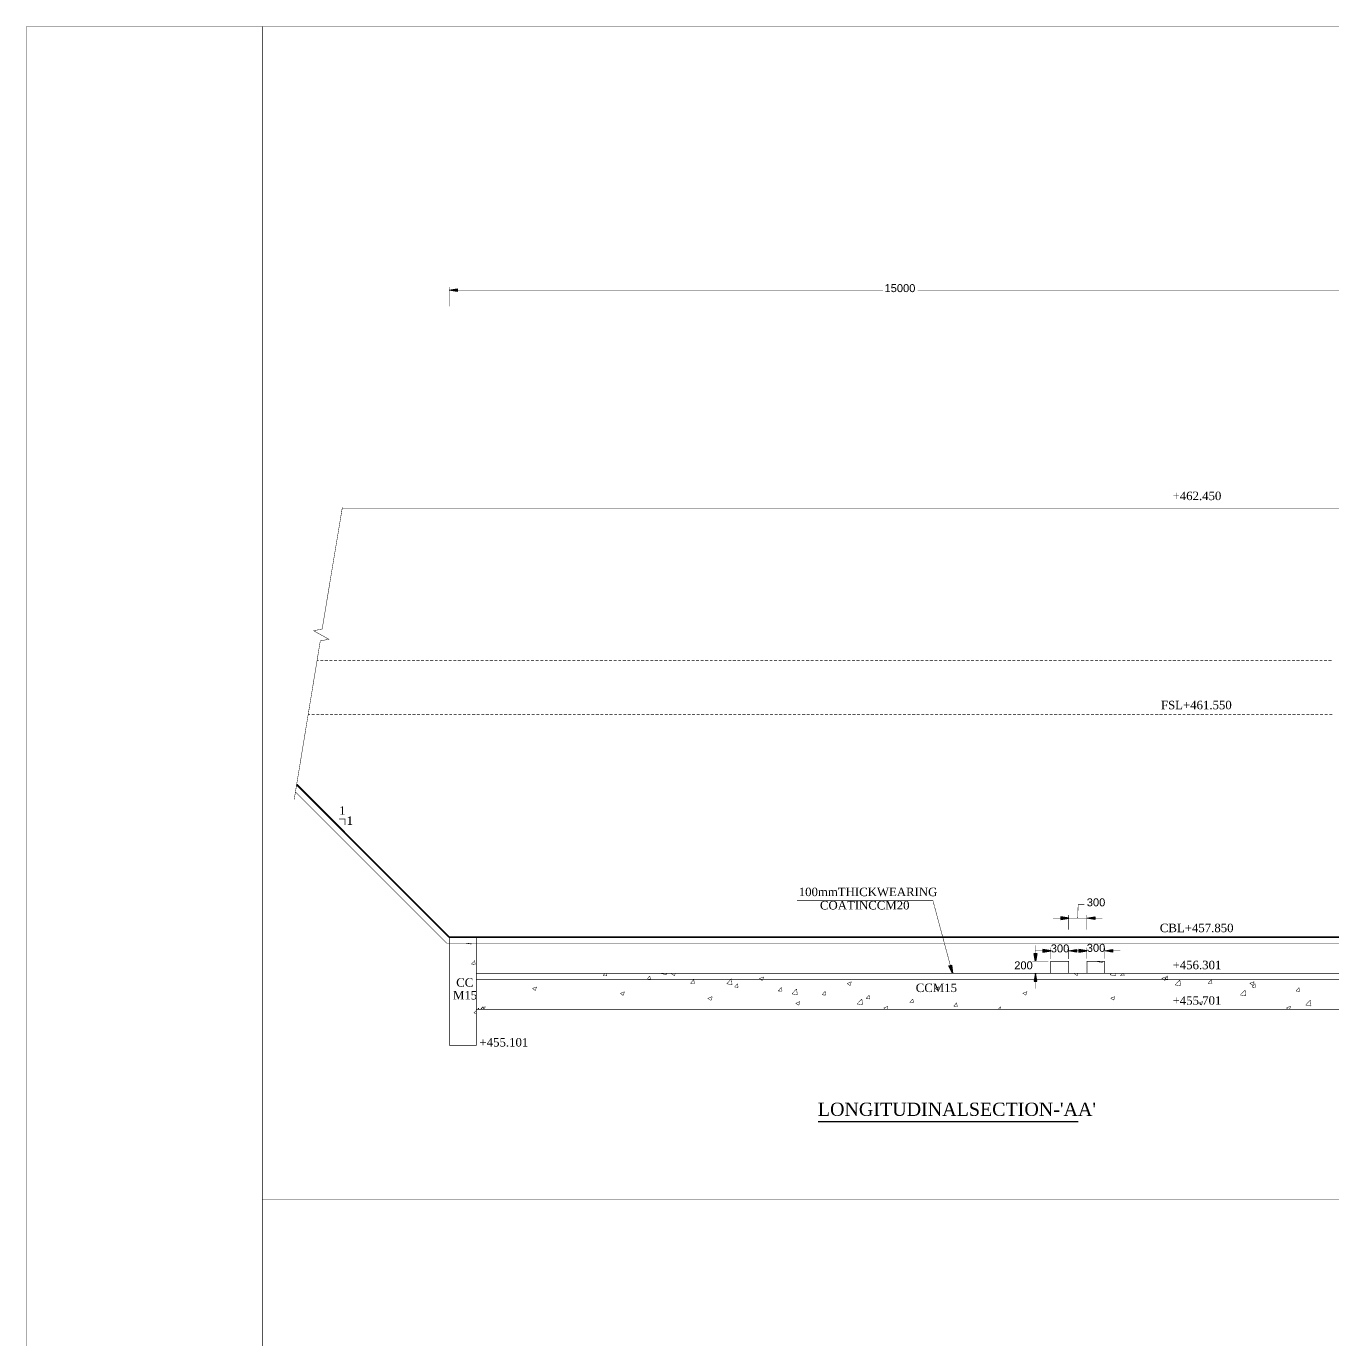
# Model space of a CAD drawing. Header units: millimetres. Extents: x 5 to 839, y 41 to 552.
# Drawn here: x 6.7 to 253.5, y 303.9 to 551.9 of the extents above; entities that cross this region are included whole.
import ezdxf

# ---------------------------------------------------------------- set-up
doc = ezdxf.new("R2010")
doc.units = ezdxf.units.MM
for name, color, linetype in [('H', 7, 'Continuous'), ('P', 7, 'Continuous'), ('T', 7, 'Continuous')]:
    doc.layers.add(name, color=color, linetype=linetype)

msp = doc.modelspace()

# ---------------------------------------------------------------- hatches: boundary and pattern name
at = {"layer": 'H', "linetype": 'Continuous'}
for points in [[(88.071, 501.844), (86.589, 502.056), (88.071, 502.32), (88.071, 501.844)], [(202.106, 383.24), (202.106, 383.734), (203.588, 383.487), (202.106, 383.24)], [(208.509, 383.24), (207.028, 383.487), (208.509, 383.734), (208.509, 383.24)], [(198.72, 377.049), (198.72, 377.56), (200.201, 377.296), (198.72, 377.049)], [(205.07, 377.049), (203.588, 377.296), (205.07, 377.56), (205.07, 377.049)], [(205.546, 377.049), (205.546, 377.56), (207.028, 377.296), (205.546, 377.049)], [(211.896, 377.049), (210.414, 377.296), (211.896, 377.56), (211.896, 377.049)], [(181.628, 373.063), (180.993, 374.474), (181.451, 374.597), (181.628, 373.063)], [(197.326, 375.356), (197.079, 376.837), (197.591, 376.837), (197.326, 375.356)], [(197.079, 371.598), (197.326, 373.063), (197.591, 371.598), (197.079, 371.598)]]:
    msp.add_hatch(color=256, dxfattribs=at).paths.add_polyline_path(points)

# ---------------------------------------------------------------- linework, layer by layer
at = {"layer": 'P'}
for points, const_width in [([(6.738, 551.886), (6.738, 41.769)], 0.085), ([(6.738, 41.769), (833.878, 41.769), (833.878, 551.886), (6.738, 551.886), (833.878, 551.886)], 0.085), ([(51.276, 551.886), (51.276, 41.769)], 0.085), ([(86.572, 499.057), (86.572, 502.655)], 0.085), ([(88.053, 502.073), (168.487, 502.073)], 0.085), ([(255.535, 502.073), (175.048, 502.073)], 0.085), ([(66.393, 461.045), (62.583, 438.097)], 0.085), ([(371.951, 460.798), (66.34, 460.798)], 0.085), ([(62.583, 438.097), (60.96, 437.762), (63.853, 436.157), (62.23, 435.857)], 0.085), ([(62.23, 435.857), (57.291, 405.836)], 0.085), ([(61.948, 432.17), (61.595, 432.17)], 0.169), ([(62.794, 432.17), (62.23, 432.17)], 0.169), ([(63.676, 432.17), (63.077, 432.17)], 0.169), ([(64.523, 432.17), (63.923, 432.17)], 0.169), ([(65.405, 432.17), (64.823, 432.17)], 0.169), ([(66.252, 432.17), (65.67, 432.17)], 0.169), ([(67.098, 432.17), (66.552, 432.17)], 0.169), ([(67.998, 432.17), (67.398, 432.17)], 0.169), ([(68.845, 432.17), (68.298, 432.17)], 0.169), ([(69.727, 432.17), (69.144, 432.17)], 0.169), ([(70.573, 432.17), (70.026, 432.17)], 0.169), ([(71.473, 432.17), (70.873, 432.17)], 0.169), ([(72.319, 432.17), (71.72, 432.17)], 0.169), ([(73.201, 432.17), (72.602, 432.17)], 0.169), ([(74.048, 432.17), (73.448, 432.17)], 0.169), ([(74.895, 432.17), (74.348, 432.17)], 0.169), ([(75.777, 432.17), (75.195, 432.17)], 0.169), ([(76.623, 432.17), (76.077, 432.17)], 0.169), ([(77.523, 432.17), (76.923, 432.17)], 0.169), ([(78.37, 432.17), (77.823, 432.17)], 0.169), ([(79.252, 432.17), (78.669, 432.17)], 0.169), ([(80.098, 432.17), (79.551, 432.17)], 0.169), ([(80.998, 432.17), (80.398, 432.17)], 0.169), ([(81.844, 432.17), (81.245, 432.17)], 0.169), ([(82.691, 432.17), (82.127, 432.17)], 0.169), ([(83.573, 432.17), (82.973, 432.17)], 0.169), ([(84.42, 432.17), (83.873, 432.17)], 0.169), ([(85.302, 432.17), (84.72, 432.17)], 0.169), ([(86.148, 432.17), (85.602, 432.17)], 0.169), ([(87.048, 432.17), (86.448, 432.17)], 0.169), ([(87.895, 432.17), (87.348, 432.17)], 0.169), ([(88.777, 432.17), (88.194, 432.17)], 0.169), ([(89.623, 432.17), (89.041, 432.17)], 0.169), ([(90.523, 432.17), (89.923, 432.17)], 0.169), ([(91.369, 432.17), (90.77, 432.17)], 0.169), ([(92.216, 432.17), (91.652, 432.17)], 0.169), ([(93.098, 432.17), (92.498, 432.17)], 0.169), ([(93.945, 432.17), (93.398, 432.17)], 0.169), ([(94.827, 432.17), (94.245, 432.17)], 0.169), ([(95.673, 432.17), (95.127, 432.17)], 0.169), ([(96.573, 432.17), (95.973, 432.17)], 0.169), ([(97.42, 432.17), (96.855, 432.17)], 0.169), ([(98.302, 432.17), (97.719, 432.17)], 0.169), ([(99.148, 432.17), (98.566, 432.17)], 0.169), ([(99.995, 432.17), (99.448, 432.17)], 0.169), ([(100.894, 432.17), (100.295, 432.17)], 0.169), ([(101.741, 432.17), (101.177, 432.17)], 0.169), ([(102.623, 432.17), (102.023, 432.17)], 0.169), ([(103.47, 432.17), (102.923, 432.17)], 0.169), ([(104.352, 432.17), (103.77, 432.17)], 0.169), ([(105.198, 432.17), (104.652, 432.17)], 0.169), ([(106.098, 432.17), (105.498, 432.17)], 0.169), ([(106.945, 432.17), (106.345, 432.17)], 0.169), ([(107.827, 432.17), (107.244, 432.17)], 0.169), ([(108.673, 432.17), (108.091, 432.17)], 0.169), ([(109.52, 432.17), (108.973, 432.17)], 0.169), ([(110.419, 432.17), (109.82, 432.17)], 0.169), ([(111.266, 432.17), (110.702, 432.17)], 0.169), ([(112.148, 432.17), (111.548, 432.17)], 0.169), ([(112.995, 432.17), (112.448, 432.17)], 0.169), ([(113.877, 432.17), (113.295, 432.17)], 0.169), ([(114.723, 432.17), (114.177, 432.17)], 0.169), ([(115.623, 432.17), (115.023, 432.17)], 0.169), ([(116.47, 432.17), (115.87, 432.17)], 0.169), ([(117.316, 432.17), (116.769, 432.17)], 0.169), ([(118.198, 432.17), (117.616, 432.17)], 0.169), ([(119.045, 432.17), (118.498, 432.17)], 0.169), ([(119.944, 432.17), (119.345, 432.17)], 0.169), ([(120.791, 432.17), (120.227, 432.17)], 0.169), ([(121.673, 432.17), (121.073, 432.17)], 0.169), ([(122.52, 432.17), (121.973, 432.17)], 0.169), ([(123.402, 432.17), (122.82, 432.17)], 0.169), ([(124.248, 432.17), (123.666, 432.17)], 0.169), ([(125.148, 432.17), (124.548, 432.17)], 0.169), ([(125.995, 432.17), (125.395, 432.17)], 0.169), ([(126.841, 432.17), (126.294, 432.17)], 0.169), ([(127.723, 432.17), (127.141, 432.17)], 0.169), ([(128.57, 432.17), (128.023, 432.17)], 0.169), ([(129.469, 432.17), (128.87, 432.17)], 0.169), ([(130.316, 432.17), (129.752, 432.17)], 0.169), ([(131.198, 432.17), (130.598, 432.17)], 0.169), ([(132.045, 432.17), (131.498, 432.17)], 0.169), ([(132.927, 432.17), (132.345, 432.17)], 0.169), ([(133.773, 432.17), (133.191, 432.17)], 0.169), ([(134.62, 432.17), (134.073, 432.17)], 0.169), ([(135.52, 432.17), (134.92, 432.17)], 0.169), ([(136.366, 432.17), (135.819, 432.17)], 0.169), ([(137.248, 432.17), (136.666, 432.17)], 0.169), ([(138.095, 432.17), (137.548, 432.17)], 0.169), ([(138.994, 432.17), (138.395, 432.17)], 0.169), ([(139.841, 432.17), (139.277, 432.17)], 0.169), ([(140.723, 432.17), (140.123, 432.17)], 0.169), ([(141.57, 432.17), (140.97, 432.17)], 0.169), ([(142.452, 432.17), (141.87, 432.17)], 0.169), ([(143.298, 432.17), (142.716, 432.17)], 0.169), ([(144.145, 432.17), (143.598, 432.17)], 0.169), ([(145.045, 432.17), (144.445, 432.17)], 0.169), ([(145.891, 432.17), (145.344, 432.17)], 0.169), ([(146.773, 432.17), (146.191, 432.17)], 0.169), ([(147.62, 432.17), (147.073, 432.17)], 0.169), ([(148.519, 432.17), (147.92, 432.17)], 0.169), ([(149.366, 432.17), (148.802, 432.17)], 0.169), ([(150.248, 432.17), (149.648, 432.17)], 0.169), ([(151.095, 432.17), (150.495, 432.17)], 0.169), ([(151.941, 432.17), (151.395, 432.17)], 0.169), ([(152.823, 432.17), (152.241, 432.17)], 0.169), ([(153.67, 432.17), (153.123, 432.17)], 0.169), ([(154.57, 432.17), (153.97, 432.17)], 0.169), ([(155.416, 432.17), (154.869, 432.17)], 0.169), ([(156.298, 432.17), (155.716, 432.17)], 0.169), ([(157.145, 432.17), (156.598, 432.17)], 0.169), ([(158.044, 432.17), (157.445, 432.17)], 0.169), ([(158.891, 432.17), (158.291, 432.17)], 0.169), ([(159.773, 432.17), (159.173, 432.17)], 0.169), ([(160.62, 432.17), (160.02, 432.17)], 0.169), ([(161.466, 432.17), (160.92, 432.17)], 0.169), ([(162.348, 432.17), (161.766, 432.17)], 0.169), ([(163.195, 432.17), (162.648, 432.17)], 0.169), ([(164.095, 432.17), (163.495, 432.17)], 0.169), ([(164.941, 432.17), (164.394, 432.17)], 0.169), ([(165.823, 432.17), (165.241, 432.17)], 0.169), ([(166.67, 432.17), (166.088, 432.17)], 0.169), ([(167.569, 432.17), (166.97, 432.17)], 0.169), ([(168.416, 432.17), (167.816, 432.17)], 0.169), ([(169.263, 432.17), (168.698, 432.17)], 0.169), ([(170.145, 432.17), (169.545, 432.17)], 0.169), ([(170.991, 432.17), (170.445, 432.17)], 0.169), ([(171.873, 432.17), (171.291, 432.17)], 0.169), ([(172.72, 432.17), (172.173, 432.17)], 0.169), ([(173.62, 432.17), (173.02, 432.17)], 0.169), ([(174.466, 432.17), (173.919, 432.17)], 0.169), ([(175.348, 432.17), (174.766, 432.17)], 0.169), ([(176.195, 432.17), (175.613, 432.17)], 0.169), ([(177.094, 432.17), (176.495, 432.17)], 0.169), ([(177.941, 432.17), (177.341, 432.17)], 0.169), ([(178.788, 432.17), (178.223, 432.17)], 0.169), ([(179.67, 432.17), (179.07, 432.17)], 0.169), ([(180.516, 432.17), (179.97, 432.17)], 0.169), ([(181.398, 432.17), (180.816, 432.17)], 0.169), ([(182.245, 432.17), (181.698, 432.17)], 0.169), ([(183.145, 432.17), (182.545, 432.17)], 0.169), ([(183.991, 432.17), (183.392, 432.17)], 0.169), ([(184.873, 432.17), (184.291, 432.17)], 0.169), ([(185.72, 432.17), (185.138, 432.17)], 0.169), ([(186.567, 432.17), (186.02, 432.17)], 0.169), ([(187.466, 432.17), (186.866, 432.17)], 0.169), ([(188.313, 432.17), (187.748, 432.17)], 0.169), ([(189.195, 432.17), (188.595, 432.17)], 0.169), ([(190.041, 432.17), (189.495, 432.17)], 0.169), ([(190.923, 432.17), (190.341, 432.17)], 0.169), ([(191.77, 432.17), (191.223, 432.17)], 0.169), ([(192.67, 432.17), (192.07, 432.17)], 0.169), ([(193.516, 432.17), (192.917, 432.17)], 0.169), ([(194.398, 432.17), (193.816, 432.17)], 0.169), ([(195.245, 432.17), (194.663, 432.17)], 0.169), ([(196.092, 432.17), (195.545, 432.17)], 0.169), ([(196.991, 432.17), (196.391, 432.17)], 0.169), ([(197.838, 432.17), (197.273, 432.17)], 0.169), ([(198.72, 432.17), (198.12, 432.17)], 0.169), ([(199.566, 432.17), (199.02, 432.17)], 0.169), ([(200.448, 432.17), (199.866, 432.17)], 0.169), ([(201.295, 432.17), (200.713, 432.17)], 0.169), ([(202.195, 432.17), (201.595, 432.17)], 0.169), ([(203.041, 432.17), (202.442, 432.17)], 0.169), ([(203.888, 432.17), (203.341, 432.17)], 0.169), ([(204.77, 432.17), (204.188, 432.17)], 0.169), ([(205.617, 432.17), (205.07, 432.17)], 0.169), ([(206.516, 432.17), (205.916, 432.17)], 0.169), ([(207.363, 432.17), (206.798, 432.17)], 0.169), ([(208.245, 432.17), (207.645, 432.17)], 0.169), ([(209.091, 432.17), (208.545, 432.17)], 0.169), ([(209.973, 432.17), (209.391, 432.17)], 0.169), ([(210.82, 432.17), (210.238, 432.17)], 0.169), ([(211.72, 432.17), (211.12, 432.17)], 0.169), ([(212.566, 432.17), (211.967, 432.17)], 0.169), ([(213.413, 432.17), (212.866, 432.17)], 0.169), ([(214.295, 432.17), (213.713, 432.17)], 0.169), ([(215.142, 432.17), (214.595, 432.17)], 0.169), ([(216.041, 432.17), (215.441, 432.17)], 0.169), ([(216.888, 432.17), (216.323, 432.17)], 0.169), ([(217.77, 432.17), (217.17, 432.17)], 0.169), ([(218.616, 432.17), (218.017, 432.17)], 0.169), ([(219.498, 432.17), (218.916, 432.17)], 0.169), ([(220.345, 432.17), (219.763, 432.17)], 0.169), ([(221.192, 432.17), (220.645, 432.17)], 0.169), ([(222.091, 432.17), (221.492, 432.17)], 0.169), ([(222.938, 432.17), (222.391, 432.17)], 0.169), ([(223.82, 432.17), (223.238, 432.17)], 0.169), ([(224.667, 432.17), (224.12, 432.17)], 0.169), ([(225.566, 432.17), (224.966, 432.17)], 0.169), ([(226.413, 432.17), (225.848, 432.17)], 0.169), ([(227.295, 432.17), (226.695, 432.17)], 0.169), ([(228.141, 432.17), (227.542, 432.17)], 0.169), ([(229.023, 432.17), (228.441, 432.17)], 0.169), ([(229.87, 432.17), (229.288, 432.17)], 0.169), ([(230.717, 432.17), (230.17, 432.17)], 0.169), ([(231.616, 432.17), (231.017, 432.17)], 0.169), ([(232.463, 432.17), (231.916, 432.17)], 0.169), ([(233.345, 432.17), (232.763, 432.17)], 0.169), ([(234.192, 432.17), (233.645, 432.17)], 0.169), ([(235.091, 432.17), (234.491, 432.17)], 0.169), ([(235.938, 432.17), (235.338, 432.17)], 0.169), ([(236.82, 432.17), (236.22, 432.17)], 0.169), ([(237.666, 432.17), (237.067, 432.17)], 0.169), ([(238.513, 432.17), (237.966, 432.17)], 0.169), ([(239.395, 432.17), (238.813, 432.17)], 0.169), ([(240.242, 432.17), (239.695, 432.17)], 0.169), ([(241.141, 432.17), (240.542, 432.17)], 0.169), ([(241.988, 432.17), (241.441, 432.17)], 0.169), ([(242.87, 432.17), (242.288, 432.17)], 0.169), ([(243.717, 432.17), (243.17, 432.17)], 0.169), ([(244.616, 432.17), (244.016, 432.17)], 0.169), ([(245.463, 432.17), (244.863, 432.17)], 0.169), ([(246.345, 432.17), (245.745, 432.17)], 0.169), ([(247.191, 432.17), (246.592, 432.17)], 0.169), ([(248.038, 432.17), (247.491, 432.17)], 0.169), ([(248.92, 432.17), (248.338, 432.17)], 0.169), ([(249.767, 432.17), (249.22, 432.17)], 0.169), ([(250.666, 432.17), (250.067, 432.17)], 0.169), ([(251.513, 432.17), (250.966, 432.17)], 0.169), ([(252.395, 432.17), (251.813, 432.17)], 0.169), ([(253.242, 432.17), (252.642, 432.17)], 0.169), ([(60.29, 421.922), (59.955, 421.922)], 0.169), ([(61.172, 421.922), (60.59, 421.922)], 0.169), ([(62.018, 421.922), (61.472, 421.922)], 0.169), ([(62.918, 421.922), (62.318, 421.922)], 0.169), ([(63.765, 421.922), (63.165, 421.922)], 0.169), ([(64.647, 421.922), (64.064, 421.922)], 0.169), ([(65.493, 421.922), (64.911, 421.922)], 0.169), ([(66.34, 421.922), (65.793, 421.922)], 0.169), ([(67.239, 421.922), (66.64, 421.922)], 0.169), ([(68.086, 421.922), (67.522, 421.922)], 0.169), ([(68.968, 421.922), (68.368, 421.922)], 0.169), ([(69.815, 421.922), (69.268, 421.922)], 0.169), ([(70.697, 421.922), (70.115, 421.922)], 0.169), ([(71.543, 421.922), (70.997, 421.922)], 0.169), ([(72.443, 421.922), (71.843, 421.922)], 0.169), ([(73.29, 421.922), (72.69, 421.922)], 0.169), ([(74.172, 421.922), (73.589, 421.922)], 0.169), ([(75.018, 421.922), (74.436, 421.922)], 0.169), ([(75.865, 421.922), (75.318, 421.922)], 0.169), ([(76.764, 421.922), (76.165, 421.922)], 0.169), ([(77.611, 421.922), (77.047, 421.922)], 0.169), ([(78.493, 421.922), (77.893, 421.922)], 0.169), ([(79.34, 421.922), (78.793, 421.922)], 0.169), ([(80.222, 421.922), (79.64, 421.922)], 0.169), ([(81.068, 421.922), (80.486, 421.922)], 0.169), ([(81.968, 421.922), (81.368, 421.922)], 0.169), ([(82.815, 421.922), (82.215, 421.922)], 0.169), ([(83.661, 421.922), (83.114, 421.922)], 0.169), ([(84.543, 421.922), (83.961, 421.922)], 0.169), ([(85.39, 421.922), (84.843, 421.922)], 0.169), ([(86.289, 421.922), (85.69, 421.922)], 0.169), ([(87.136, 421.922), (86.572, 421.922)], 0.169), ([(88.018, 421.922), (87.418, 421.922)], 0.169), ([(88.865, 421.922), (88.318, 421.922)], 0.169), ([(89.747, 421.922), (89.165, 421.922)], 0.169), ([(90.593, 421.922), (90.011, 421.922)], 0.169), ([(91.493, 421.922), (90.893, 421.922)], 0.169), ([(92.34, 421.922), (91.74, 421.922)], 0.169), ([(93.186, 421.922), (92.639, 421.922)], 0.169), ([(94.068, 421.922), (93.486, 421.922)], 0.169), ([(94.915, 421.922), (94.368, 421.922)], 0.169), ([(95.814, 421.922), (95.215, 421.922)], 0.169), ([(96.661, 421.922), (96.097, 421.922)], 0.169), ([(97.543, 421.922), (96.943, 421.922)], 0.169), ([(98.39, 421.922), (97.79, 421.922)], 0.169), ([(99.272, 421.922), (98.69, 421.922)], 0.169), ([(100.118, 421.922), (99.536, 421.922)], 0.169), ([(100.965, 421.922), (100.418, 421.922)], 0.169), ([(101.865, 421.922), (101.265, 421.922)], 0.169), ([(102.711, 421.922), (102.147, 421.922)], 0.169), ([(103.593, 421.922), (103.011, 421.922)], 0.169), ([(104.44, 421.922), (103.893, 421.922)], 0.169), ([(105.322, 421.922), (104.74, 421.922)], 0.169), ([(106.186, 421.922), (105.622, 421.922)], 0.169), ([(107.068, 421.922), (106.468, 421.922)], 0.169), ([(107.915, 421.922), (107.315, 421.922)], 0.169), ([(108.797, 421.922), (108.215, 421.922)], 0.169), ([(109.643, 421.922), (109.061, 421.922)], 0.169), ([(110.49, 421.922), (109.943, 421.922)], 0.169), ([(111.39, 421.922), (110.79, 421.922)], 0.169), ([(112.236, 421.922), (111.672, 421.922)], 0.169), ([(113.118, 421.922), (112.536, 421.922)], 0.169), ([(113.965, 421.922), (113.418, 421.922)], 0.169), ([(114.847, 421.922), (114.265, 421.922)], 0.169), ([(115.711, 421.922), (115.111, 421.922)], 0.169), ([(116.593, 421.922), (115.993, 421.922)], 0.169), ([(117.44, 421.922), (116.84, 421.922)], 0.169), ([(118.286, 421.922), (117.74, 421.922)], 0.169), ([(119.168, 421.922), (118.586, 421.922)], 0.169), ([(120.015, 421.922), (119.468, 421.922)], 0.169), ([(120.915, 421.922), (120.315, 421.922)], 0.169), ([(121.761, 421.922), (121.197, 421.922)], 0.169), ([(122.643, 421.922), (122.061, 421.922)], 0.169), ([(123.49, 421.922), (122.943, 421.922)], 0.169), ([(124.372, 421.922), (123.79, 421.922)], 0.169), ([(125.236, 421.922), (124.636, 421.922)], 0.169), ([(126.118, 421.922), (125.518, 421.922)], 0.169), ([(126.965, 421.922), (126.365, 421.922)], 0.169), ([(127.811, 421.922), (127.265, 421.922)], 0.169), ([(128.693, 421.922), (128.111, 421.922)], 0.169), ([(129.54, 421.922), (128.993, 421.922)], 0.169), ([(130.44, 421.922), (129.84, 421.922)], 0.169), ([(131.286, 421.922), (130.722, 421.922)], 0.169), ([(132.168, 421.922), (131.586, 421.922)], 0.169), ([(133.015, 421.922), (132.433, 421.922)], 0.169), ([(133.897, 421.922), (133.315, 421.922)], 0.169), ([(134.761, 421.922), (134.161, 421.922)], 0.169), ([(135.608, 421.922), (135.043, 421.922)], 0.169), ([(136.49, 421.922), (135.89, 421.922)], 0.169), ([(137.336, 421.922), (136.79, 421.922)], 0.169), ([(138.218, 421.922), (137.636, 421.922)], 0.169), ([(139.065, 421.922), (138.518, 421.922)], 0.169), ([(139.965, 421.922), (139.365, 421.922)], 0.169), ([(140.811, 421.922), (140.247, 421.922)], 0.169), ([(141.693, 421.922), (141.111, 421.922)], 0.169), ([(142.54, 421.922), (141.958, 421.922)], 0.169), ([(143.387, 421.922), (142.84, 421.922)], 0.169), ([(144.286, 421.922), (143.686, 421.922)], 0.169), ([(145.133, 421.922), (144.568, 421.922)], 0.169), ([(146.015, 421.922), (145.415, 421.922)], 0.169), ([(146.861, 421.922), (146.315, 421.922)], 0.169), ([(147.743, 421.922), (147.161, 421.922)], 0.169), ([(148.59, 421.922), (148.043, 421.922)], 0.169), ([(149.49, 421.922), (148.89, 421.922)], 0.169), ([(150.336, 421.922), (149.737, 421.922)], 0.169), ([(151.218, 421.922), (150.636, 421.922)], 0.169), ([(152.065, 421.922), (151.483, 421.922)], 0.169), ([(152.912, 421.922), (152.365, 421.922)], 0.169), ([(153.811, 421.922), (153.211, 421.922)], 0.169), ([(154.658, 421.922), (154.093, 421.922)], 0.169), ([(155.54, 421.922), (154.94, 421.922)], 0.169), ([(156.386, 421.922), (155.84, 421.922)], 0.169), ([(157.268, 421.922), (156.686, 421.922)], 0.169), ([(158.115, 421.922), (157.568, 421.922)], 0.169), ([(159.015, 421.922), (158.415, 421.922)], 0.169), ([(159.861, 421.922), (159.262, 421.922)], 0.169), ([(160.708, 421.922), (160.161, 421.922)], 0.169), ([(161.59, 421.922), (161.008, 421.922)], 0.169), ([(162.437, 421.922), (161.89, 421.922)], 0.169), ([(163.336, 421.922), (162.736, 421.922)], 0.169), ([(164.183, 421.922), (163.618, 421.922)], 0.169), ([(165.065, 421.922), (164.465, 421.922)], 0.169), ([(165.911, 421.922), (165.365, 421.922)], 0.169), ([(166.793, 421.922), (166.211, 421.922)], 0.169), ([(167.64, 421.922), (167.058, 421.922)], 0.169), ([(168.54, 421.922), (167.94, 421.922)], 0.169), ([(169.386, 421.922), (168.787, 421.922)], 0.169), ([(170.233, 421.922), (169.686, 421.922)], 0.169), ([(171.115, 421.922), (170.533, 421.922)], 0.169), ([(171.962, 421.922), (171.415, 421.922)], 0.169), ([(172.861, 421.922), (172.261, 421.922)], 0.169), ([(173.708, 421.922), (173.143, 421.922)], 0.169), ([(174.59, 421.922), (173.99, 421.922)], 0.169), ([(175.436, 421.922), (174.89, 421.922)], 0.169), ([(176.318, 421.922), (175.736, 421.922)], 0.169), ([(177.165, 421.922), (176.583, 421.922)], 0.169), ([(178.012, 421.922), (177.465, 421.922)], 0.169), ([(178.911, 421.922), (178.312, 421.922)], 0.169), ([(179.758, 421.922), (179.211, 421.922)], 0.169), ([(180.64, 421.922), (180.058, 421.922)], 0.169), ([(181.487, 421.922), (180.94, 421.922)], 0.169), ([(182.386, 421.922), (181.786, 421.922)], 0.169), ([(183.233, 421.922), (182.668, 421.922)], 0.169), ([(184.115, 421.922), (183.515, 421.922)], 0.169), ([(184.961, 421.922), (184.362, 421.922)], 0.169), ([(185.843, 421.922), (185.261, 421.922)], 0.169), ([(186.69, 421.922), (186.108, 421.922)], 0.169), ([(187.537, 421.922), (186.99, 421.922)], 0.169), ([(188.436, 421.922), (187.837, 421.922)], 0.169), ([(189.283, 421.922), (188.736, 421.922)], 0.169), ([(190.165, 421.922), (189.583, 421.922)], 0.169), ([(191.012, 421.922), (190.465, 421.922)], 0.169), ([(191.911, 421.922), (191.311, 421.922)], 0.169), ([(192.758, 421.922), (192.193, 421.922)], 0.169), ([(193.64, 421.922), (193.04, 421.922)], 0.169), ([(194.486, 421.922), (193.887, 421.922)], 0.169), ([(195.333, 421.922), (194.786, 421.922)], 0.169), ([(196.215, 421.922), (195.633, 421.922)], 0.169), ([(197.062, 421.922), (196.515, 421.922)], 0.169), ([(197.961, 421.922), (197.362, 421.922)], 0.169), ([(198.808, 421.922), (198.261, 421.922)], 0.169), ([(199.69, 421.922), (199.108, 421.922)], 0.169), ([(200.537, 421.922), (199.99, 421.922)], 0.169), ([(201.436, 421.922), (200.836, 421.922)], 0.169), ([(202.283, 421.922), (201.683, 421.922)], 0.169), ([(203.165, 421.922), (202.565, 421.922)], 0.169), ([(204.011, 421.922), (203.412, 421.922)], 0.169), ([(204.858, 421.922), (204.311, 421.922)], 0.169), ([(205.74, 421.922), (205.158, 421.922)], 0.169), ([(206.587, 421.922), (206.04, 421.922)], 0.169), ([(207.486, 421.922), (206.887, 421.922)], 0.169), ([(208.333, 421.922), (207.786, 421.922)], 0.169), ([(209.215, 421.922), (208.633, 421.922)], 0.169), ([(210.062, 421.922), (209.515, 421.922)], 0.169), ([(210.961, 421.922), (210.361, 421.922)], 0.169), ([(211.808, 421.922), (211.208, 421.922)], 0.169), ([(212.654, 421.922), (212.09, 421.922)], 0.169), ([(213.536, 421.922), (212.937, 421.922)], 0.169), ([(214.383, 421.922), (213.836, 421.922)], 0.169), ([(215.265, 421.922), (214.683, 421.922)], 0.169), ([(216.112, 421.922), (215.565, 421.922)], 0.169), ([(217.011, 421.922), (216.412, 421.922)], 0.169), ([(217.858, 421.922), (217.311, 421.922)], 0.169), ([(218.74, 421.922), (218.158, 421.922)], 0.169), ([(219.587, 421.922), (219.004, 421.922)], 0.169), ([(220.486, 421.922), (219.886, 421.922)], 0.169), ([(221.333, 421.922), (220.733, 421.922)], 0.169), ([(222.179, 421.922), (221.615, 421.922)], 0.169), ([(223.061, 421.922), (222.462, 421.922)], 0.169), ([(223.908, 421.922), (223.361, 421.922)], 0.169), ([(224.79, 421.922), (224.208, 421.922)], 0.169), ([(225.637, 421.922), (225.09, 421.922)], 0.169), ([(226.536, 421.922), (225.937, 421.922)], 0.169), ([(227.383, 421.922), (226.783, 421.922)], 0.169), ([(228.265, 421.922), (227.683, 421.922)], 0.169), ([(229.112, 421.922), (228.529, 421.922)], 0.169), ([(229.958, 421.922), (229.411, 421.922)], 0.169), ([(230.858, 421.922), (230.258, 421.922)], 0.169), ([(231.704, 421.922), (231.14, 421.922)], 0.169), ([(232.586, 421.922), (231.987, 421.922)], 0.169), ([(233.433, 421.922), (232.886, 421.922)], 0.169), ([(234.315, 421.922), (233.733, 421.922)], 0.169), ([(235.162, 421.922), (234.615, 421.922)], 0.169), ([(236.061, 421.922), (235.462, 421.922)], 0.169), ([(236.908, 421.922), (236.308, 421.922)], 0.169), ([(237.79, 421.922), (237.208, 421.922)], 0.169), ([(238.637, 421.922), (238.054, 421.922)], 0.169), ([(239.483, 421.922), (238.936, 421.922)], 0.169), ([(240.383, 421.922), (239.783, 421.922)], 0.169), ([(241.229, 421.922), (240.665, 421.922)], 0.169), ([(242.111, 421.922), (241.512, 421.922)], 0.169), ([(242.958, 421.922), (242.411, 421.922)], 0.169), ([(243.84, 421.922), (243.258, 421.922)], 0.169), ([(244.687, 421.922), (244.105, 421.922)], 0.169), ([(245.586, 421.922), (244.987, 421.922)], 0.169), ([(246.433, 421.922), (245.833, 421.922)], 0.169), ([(247.28, 421.922), (246.733, 421.922)], 0.169), ([(248.162, 421.922), (247.579, 421.922)], 0.169), ([(249.008, 421.922), (248.461, 421.922)], 0.169), ([(249.908, 421.922), (249.308, 421.922)], 0.169), ([(250.754, 421.922), (250.19, 421.922)], 0.169), ([(251.636, 421.922), (251.037, 421.922)], 0.169), ([(252.483, 421.922), (251.936, 421.922)], 0.169), ([(253.365, 421.922), (252.783, 421.922)], 0.169), ([(57.538, 407.317), (86.113, 378.742)], 0.085), ([(57.75, 408.728), (86.572, 379.889)], 0.339), ([(66.887, 401.055), (66.887, 402.202), (65.758, 402.202)], 0.085), ([(177.941, 386.786), (152.241, 386.786)], 0.085), ([(181.24, 374.509), (177.941, 386.786)], 0.085), ([(205.281, 383.487), (205.37, 386.027)], 0.085), ([(205.37, 386.027), (206.516, 386.027)], 0.085), ([(202.106, 383.487), (200.625, 383.487)], 0.085), ([(203.588, 381.335), (203.588, 384.087)], 0.085), ([(203.588, 383.487), (207.01, 383.487)], 0.085), ([(207.01, 381.335), (207.01, 384.087)], 0.085), ([(208.492, 383.487), (209.938, 383.487)], 0.085), ([(256.963, 379.889), (86.572, 379.889)], 0.339), ([(86.572, 379.889), (86.572, 359.445)], 0.127), ([(86.572, 359.445), (91.705, 359.445), (91.705, 379.889)], 0.127), ([(247.068, 379.889), (247.068, 379.977)], 0.085), ([(257.475, 378.742), (86.113, 378.742)], 0.085), ([(89.711, 378.742), (90.734, 378.583)], 0.085), ([(90.734, 378.583), (90.734, 378.742)], 0.085), ([(198.72, 377.313), (197.238, 377.313)], 0.085), ([(197.326, 376.837), (197.326, 378.319)], 0.085), ([(200.201, 375.779), (200.201, 377.896)], 0.085), ([(203.588, 375.779), (203.588, 377.896)], 0.085), ([(205.528, 377.313), (204.047, 377.313)], 0.085), ([(205.07, 377.313), (206.551, 377.313)], 0.085), ([(207.01, 375.832), (207.01, 377.896)], 0.085), ([(210.397, 375.832), (210.397, 377.896)], 0.085), ([(211.878, 377.313), (213.36, 377.313)], 0.085), ([(90.77, 374.809), (91.369, 375.444)], 0.085), ([(90.805, 374.809), (91.493, 374.721)], 0.085), ([(91.493, 374.721), (91.369, 375.497)], 0.085), ([(199.725, 375.356), (196.727, 375.356)], 0.085), ([(203.588, 373.08), (203.588, 375.356), (200.201, 375.356), (200.201, 373.08)], 0.127), ([(203.5, 375.356), (203.588, 375.232)], 0.085), ([(210.397, 375.356), (207.01, 375.356), (207.01, 373.08)], 0.127), ([(209.903, 375.356), (209.938, 375.109), (208.915, 375.285)], 0.085), ([(208.915, 375.285), (209.003, 375.356)], 0.085), ([(210.397, 373.08), (210.397, 375.356)], 0.127), ([(264.089, 373.08), (91.705, 373.08)], 0.127), ([(115.623, 372.604), (115.993, 373.08)], 0.085), ([(115.623, 372.604), (116.346, 372.569)], 0.085), ([(116.346, 372.569), (116.205, 373.08)], 0.085), ([(123.966, 371.934), (124.46, 372.569)], 0.085), ([(124.601, 371.934), (124.46, 372.569)], 0.085), ([(126.665, 372.992), (126.753, 373.08)], 0.085), ([(126.665, 372.992), (127.688, 372.816)], 0.085), ([(127.688, 372.816), (127.635, 373.08)], 0.085), ([(128.57, 372.992), (128.834, 373.08)], 0.085), ([(128.57, 372.992), (129.117, 372.604), (129.293, 373.08)], 0.085), ([(145.133, 372.057), (145.979, 372.392)], 0.085), ([(145.803, 371.934), (145.979, 372.392)], 0.085), ([(199.725, 373.08), (196.727, 373.08)], 0.085), ([(204.611, 373.027), (204.823, 373.08)], 0.085), ([(204.611, 373.027), (205.193, 372.604)], 0.085), ([(205.193, 372.604), (205.317, 373.08)], 0.085), ([(211.367, 372.78), (211.667, 373.08)], 0.085), ([(212.39, 372.604), (211.367, 372.78)], 0.085), ([(212.355, 373.08), (212.39, 372.604)], 0.085), ([(213.36, 372.604), (213.783, 373.08)], 0.085), ([(213.36, 372.604), (214.083, 372.569)], 0.085), ([(214.083, 372.569), (213.96, 373.08)], 0.085), ([(222.003, 372.392), (221.192, 372.11), (221.403, 371.934)], 0.085), ([(221.703, 371.934), (222.215, 372.569)], 0.085), ([(221.88, 371.934), (222.003, 372.392)], 0.085), ([(222.338, 371.934), (222.215, 372.569)], 0.085), ([(264.336, 371.934), (91.705, 371.934)], 0.127), ([(102.288, 370.205), (103.082, 370.487)], 0.085), ([(102.288, 370.205), (102.835, 369.817)], 0.085), ([(102.835, 369.817), (103.082, 370.487)], 0.085), ([(123.913, 371.898), (124.601, 371.845)], 0.085), ([(124.601, 371.845), (124.601, 371.934)], 0.085), ([(132.168, 371.175), (132.715, 371.845)], 0.085), ([(132.168, 371.175), (132.891, 371.122)], 0.085), ([(132.891, 371.122), (132.768, 371.845)], 0.085), ([(138.994, 371.087), (139.788, 371.934)], 0.085), ([(138.994, 371.087), (140, 370.911)], 0.085), ([(139.788, 371.934), (139.876, 372.022)], 0.085), ([(139.876, 371.934), (139.876, 372.022)], 0.085), ([(140, 370.911), (139.876, 371.934)], 0.085), ([(140.476, 370.452), (141.023, 371.122)], 0.085), ([(140.476, 370.452), (141.146, 370.417)], 0.085), ([(141.146, 370.417), (141.023, 371.122)], 0.085), ([(145.168, 372.057), (145.344, 371.934)], 0.085), ([(145.344, 371.934), (145.715, 371.687)], 0.085), ([(145.715, 371.687), (145.803, 371.934)], 0.085), ([(148.731, 369.729), (149.313, 370.417)], 0.085), ([(148.766, 369.729), (149.437, 369.693)], 0.085), ([(149.437, 369.693), (149.313, 370.417)], 0.085), ([(151.306, 369.182), (152.188, 370.117)], 0.085), ([(152.329, 369.006), (152.188, 370.117)], 0.085), ([(157.021, 369.006), (157.568, 369.693)], 0.085), ([(157.692, 368.97), (157.568, 369.693)], 0.085), ([(161.713, 371.122), (162.525, 371.475)], 0.085), ([(161.713, 371.122), (162.313, 370.752)], 0.085), ([(162.313, 370.752), (162.525, 371.475)], 0.085), ([(178.312, 370.24), (179.123, 370.54)], 0.085), ([(178.312, 370.24), (178.911, 369.817)], 0.085), ([(178.911, 369.817), (179.123, 370.54)], 0.085), ([(194.91, 369.305), (195.721, 369.605)], 0.085), ([(195.492, 368.935), (195.721, 369.605)], 0.085), ([(197.326, 371.598), (197.326, 370.152)], 0.085), ([(221.403, 371.934), (221.791, 371.722)], 0.085), ([(221.668, 371.898), (222.338, 371.845)], 0.085), ([(221.791, 371.722), (221.88, 371.934)], 0.085), ([(222.338, 371.845), (222.338, 371.934)], 0.085), ([(223.696, 370.875), (224.578, 371.81)], 0.085), ([(223.696, 370.875), (224.719, 370.699)], 0.085), ([(224.719, 370.699), (224.578, 371.81)], 0.085), ([(229.923, 371.175), (230.505, 371.845)], 0.085), ([(229.923, 371.175), (230.646, 371.122)], 0.085), ([(230.646, 371.122), (230.505, 371.845)], 0.085), ([(236.008, 368.97), (236.908, 369.905)], 0.085), ([(237.031, 368.794), (236.908, 369.905)], 0.085), ([(237.79, 371.175), (238.601, 371.475)], 0.085), ([(237.79, 371.175), (238.337, 370.787)], 0.085), ([(238.213, 370.452), (238.76, 371.122)], 0.085), ([(238.213, 370.452), (238.883, 370.364)], 0.085), ([(238.337, 370.787), (238.601, 371.475)], 0.085), ([(238.883, 370.417), (238.76, 371.122)], 0.085), ([(246.521, 369.729), (247.068, 370.364)], 0.085), ([(246.521, 369.729), (247.191, 369.641)], 0.085), ([(247.191, 369.641), (247.068, 370.364)], 0.085), ([(118.886, 369.27), (119.68, 369.57)], 0.085), ([(118.886, 369.27), (119.433, 368.882)], 0.085), ([(119.433, 368.882), (119.68, 369.57)], 0.085), ([(135.431, 368.335), (136.243, 368.67)], 0.085), ([(135.431, 368.335), (136.013, 367.947)], 0.085), ([(136.013, 367.947), (136.278, 368.67)], 0.085), ([(151.306, 369.182), (152.329, 369.006)], 0.085), ([(152.03, 367.4), (152.823, 367.736)], 0.085), ([(152.03, 367.4), (152.612, 367.03)], 0.085), ([(152.612, 367.03), (152.823, 367.736)], 0.085), ([(157.021, 369.006), (157.692, 368.935)], 0.085), ([(163.618, 367.277), (164.518, 368.212)], 0.085), ([(163.618, 367.277), (164.641, 367.101)], 0.085), ([(164.641, 367.101), (164.518, 368.212)], 0.085), ([(165.312, 368.3), (165.876, 368.935)], 0.085), ([(165.312, 368.3), (166, 368.212)], 0.085), ([(166, 368.212), (165.876, 368.97)], 0.085), ([(173.567, 367.577), (174.131, 368.212)], 0.085), ([(173.567, 367.577), (174.29, 367.489)], 0.085), ([(174.29, 367.489), (174.131, 368.212)], 0.085), ([(181.875, 366.854), (182.421, 367.489)], 0.085), ([(182.545, 366.765), (182.421, 367.489)], 0.085), ([(194.91, 369.305), (195.492, 368.935)], 0.085), ([(211.508, 368.371), (212.302, 368.67)], 0.085), ([(211.508, 368.371), (212.09, 368)], 0.085), ([(212.09, 368), (212.302, 368.67)], 0.085), ([(228.106, 367.453), (228.9, 367.736)], 0.085), ([(228.106, 367.453), (228.653, 367.065)], 0.085), ([(228.653, 367.065), (228.9, 367.736)], 0.085), ([(236.008, 368.97), (237.031, 368.794)], 0.085), ([(248.338, 367.065), (249.22, 368)], 0.085), ([(249.343, 366.889), (249.22, 368)], 0.085), ([(91.228, 365.584), (91.705, 366.042)], 0.085), ([(91.228, 365.584), (91.705, 365.495)], 0.085), ([(265.695, 366.254), (91.705, 366.254)], 0.127), ([(91.916, 366.254), (92.128, 366.518)], 0.085), ([(92.163, 366.254), (92.128, 366.518)], 0.085), ([(92.498, 366.254), (92.922, 366.765)], 0.085), ([(92.587, 366.466), (93.398, 366.765)], 0.085), ([(92.587, 366.466), (92.886, 366.254)], 0.085), ([(93.045, 366.254), (92.975, 366.765)], 0.085), ([(93.222, 366.254), (93.398, 366.765)], 0.085), ([(168.628, 366.518), (169.422, 366.818)], 0.085), ([(168.628, 366.518), (168.963, 366.254)], 0.085), ([(169.263, 366.254), (169.422, 366.818)], 0.085), ([(181.875, 366.854), (182.545, 366.765)], 0.085), ([(190.288, 366.254), (190.676, 366.765)], 0.085), ([(190.8, 366.254), (190.712, 366.765)], 0.085), ([(244.687, 366.518), (245.498, 366.854)], 0.085), ([(244.687, 366.518), (245.039, 366.254)], 0.085), ([(245.286, 366.254), (245.498, 366.818)], 0.085), ([(248.338, 367.065), (249.343, 366.889)], 0.085), ([(156.21, 345.052), (205.405, 345.052)], 0.254), ([(51.276, 330.359), (621.418, 330.359)], 0.085)]:
    msp.add_lwpolyline(points, dxfattribs=dict(at, const_width=const_width))
for points in [[(88.053, 502.32), (88.053, 501.862), (86.572, 502.073), (88.053, 502.32)], [(202.106, 383.752), (202.106, 383.24), (203.588, 383.487), (202.106, 383.752)], [(208.492, 383.752), (208.492, 383.24), (207.01, 383.487), (208.492, 383.752)], [(198.72, 377.56), (198.72, 377.049), (200.201, 377.313), (198.72, 377.56)], [(205.07, 377.56), (205.07, 377.049), (203.588, 377.313), (205.07, 377.56)], [(205.528, 377.56), (205.528, 377.049), (207.01, 377.313), (205.528, 377.56)], [(211.878, 377.56), (211.878, 377.049), (210.397, 377.313), (211.878, 377.56)], [(181.451, 374.597), (181.61, 373.08), (180.975, 374.474), (181.451, 374.597)], [(197.062, 376.837), (197.573, 376.837), (197.326, 375.356), (197.062, 376.837)], [(197.062, 371.598), (197.573, 371.598), (197.326, 373.08), (197.062, 371.598)]]:
    msp.add_lwpolyline(points, dxfattribs=at)

# ---------------------------------------------------------------- texts
at = {"layer": 'T', "attachment_point": 7}
for s, insert, char_height in [('{\\fArial|b0|i0|c0|p18;15000}', (168.8, 501.7), 1.5), ('{\\fTimes New Roman|b0|i0|c0|p18;+462.450}', (223.2, 462.4), 1.6), ('{\\fTimes New Roman|b0|i0|c0|p18;FSL+461.550}', (221, 422.9), 1.6), ('{\\fTimes New Roman|b0|i0|c0|p18;1}', (65.8, 403), 1.6), ('{\\fTimes New Roman|b0|i0|c0|p18;1}', (67.2, 401.1), 1.6), ('{\\fTimes New Roman|b0|i0|c0|p18;100mmTHICKWEARING}', (152.6, 387.6), 1.6), ('{\\fArial|b0|i0|c0|p18;300}', (207, 385.7), 1.5), ('{\\fTimes New Roman|b0|i0|c0|p18;COATINCCM20}', (156.6, 385.1), 1.6), ('{\\fTimes New Roman|b0|i0|c0|p18;CBL+457.850}', (220.8, 380.8), 1.6), ('{\\fArial|b0|i0|c0|p18;300}', (200.2, 377), 1.5), ('{\\fArial|b0|i0|c0|p18;300}', (207, 377.1), 1.5), ('{\\fArial|b0|i0|c0|p18;200}', (193.3, 373.8), 1.5), ('{\\fTimes New Roman|b0|i0|c0|p18;+456.301}', (223.2, 373.8), 1.6), ('{\\fTimes New Roman|b0|i0|c0|p18;CC}', (87.9, 370.5), 1.6), ('{\\fTimes New Roman|b0|i0|c0|p18;M15}', (87.3, 368.1), 1.6), ('{\\fTimes New Roman|b0|i0|c0|p18;CCM15}', (174.7, 369.5), 1.6), ('{\\fTimes New Roman|b0|i0|c0|p18;+455.701}', (223.2, 367.1), 1.6), ('{\\fTimes New Roman|b0|i0|c0|p18;+455.101}', (92.3, 359.2), 1.6), ("{\\fTimes New Roman|b0|i0|c0|p18;LONGITUDINALSECTION-'AA'}", (156.2, 346.1), 2.5)]:
    msp.add_mtext(s, dxfattribs=dict(at, insert=insert, char_height=char_height))

doc.saveas('drawing.dxf')
